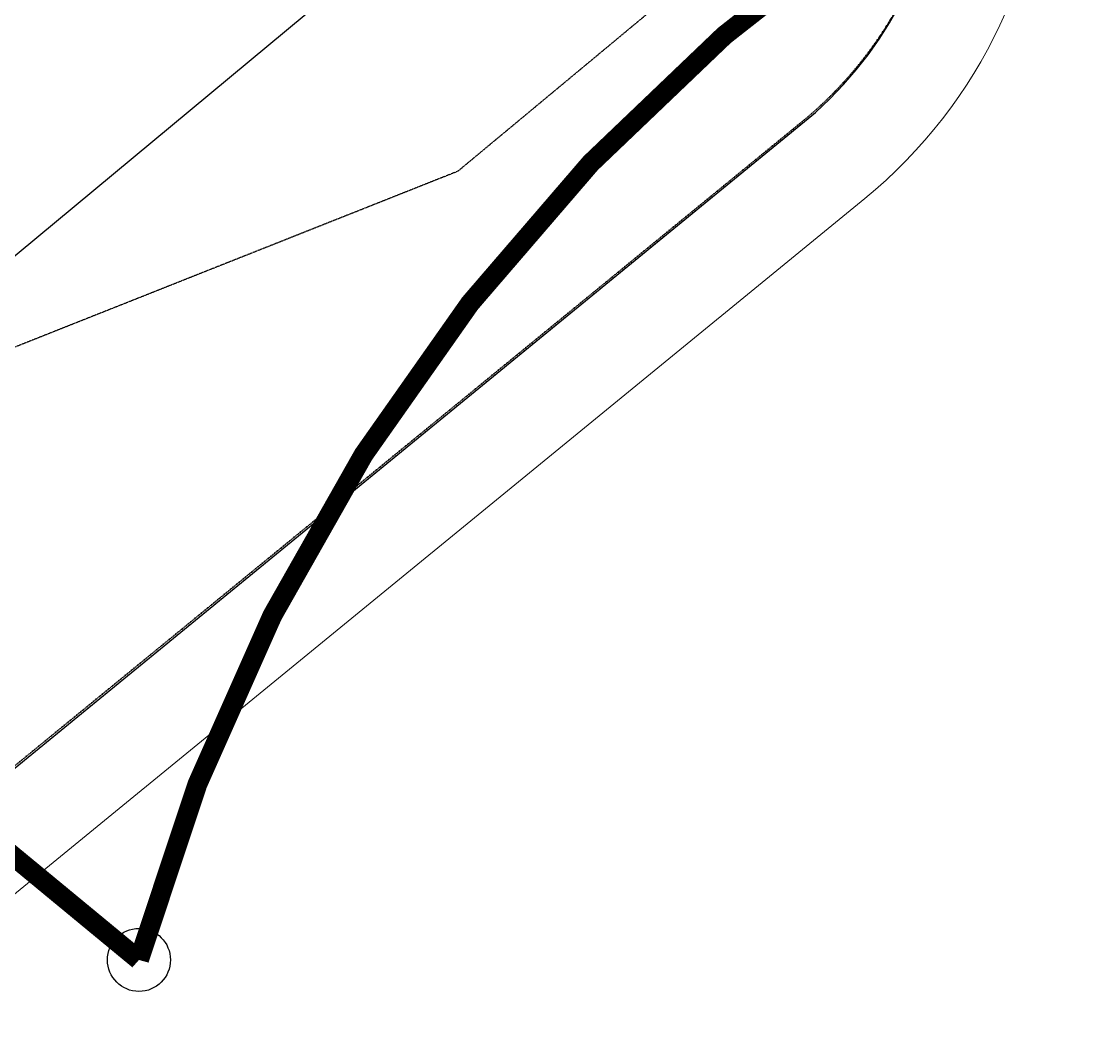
# Model space of a CAD drawing. Header units: millimetres. Extents: x 246416442 to 246896683, y 7418963194 to 7419503218.
# Drawn here: x 246845672 to 246851048, y 7419419052 to 7419424133 of the extents above; entities that cross this region are included whole.
import ezdxf
from ezdxf.lldxf.tags import DXFTag

# ---------------------------------------------------------------- set-up
doc = ezdxf.new("R2010")
doc.units = ezdxf.units.MM
for name, pattern in [('DASHED', [0.75, 0.5, -0.25]), ('DASHED2', [9.525, 6.35, -3.175]), ('HIDDEN', [9.525, 6.35, -3.175])]:
    doc.linetypes.add(name, pattern=pattern)
for name, color, linetype in [('L-Hatch Boundary', 1, 'Continuous'), ('L-ST-SHADE-SAIL', 5, 'DASHED2'), ('L-X-E-PLAY', 9, 'Continuous'), ('L-X-E-PLAY (FallZone)', 252, 'HIDDEN'), ('L-X-E-PLAY (FreeSpace)', 5, 'Continuous')]:
    doc.layers.add(name, color=color, linetype=linetype)
doc.layers.add('L-SUB-SOIL DRAINAGE', color=170, linetype='SUBSOIL', lineweight=20)
doc.styles.get("Standard").update_dxf_attribs({"font": 'arial.ttf'})
tags = doc.linetypes.add('SUBSOIL', pattern='A,12.7,-5.08,["SSD",Standard,S=2.54,R=0,X=-2.54,Y=-1.27],-6.35', length=24.13).pattern_tags.tags
tags[6] = DXFTag(74, 10)

# ---------------------------------------------------------------- blocks, each defined once
blk = doc.blocks.new('Double Skyrider - Moduplay')
at = {"layer": 'L-X-E-PLAY (FallZone)', "lineweight": 25, "ltscale": 0.15}
for q in [(-152431.3, -680951.3), (-128536.9, -682051.3)]:
    blk.add_line((-131906.9, -680951.3), q, dxfattribs=at)
at = {"layer": 'L-X-E-PLAY (FreeSpace)', "color": 253, "lineweight": 25}
blk.add_line((-129536.9, -682051.3), (-151281.3, -682051.3), dxfattribs=at)

msp = doc.modelspace()

# ---------------------------------------------------------------- linework, layer by layer
at = {"layer": 'L-Hatch Boundary', "linetype": 'DASHED', "lineweight": 35, "ltscale": 5, "flags": 128}
msp.add_lwpolyline([(246836871.6, 7419423527.5), (246844538.8, 7419429815.4), (246844538.8, 7419429815.4, -0.414214), (246847353.3, 7419429535.5), (246849887.9, 7419426441, -0.414214), (246849607.9, 7419423626.4), (246841932.5, 7419417345.4)], format="xyb", close=True, dxfattribs=at)
at = {"layer": 'L-Hatch Boundary', "flags": 128}
msp.add_lwpolyline([(246836871.6, 7419423527.5), (246841938.7, 7419417336.8), (246849675, 7419423673.2, 0.399431), (246849887.9, 7419426441), (246847353.3, 7419429535.5, 0.396979), (246844640.3, 7419429889.8), (246836871.6, 7419423527.5)], format="xyb", close=True, dxfattribs=at)
at = {"layer": 'L-ST-SHADE-SAIL', "ltscale": 0.5, "const_width": 100, "flags": 128}
msp.add_lwpolyline([(246850735.6, 7419425138.6, -0.185051), (246846025.4, 7419430862, -0.142515), (246837462.7, 7419424554.7, -0.100603), (246846264.8, 7419419399.1, -0.197368), (246850735.6, 7419425138.6, 24.185164)], format="xyb", dxfattribs=at)
at = {"layer": 'L-ST-SHADE-SAIL', "linetype": 'ByBlock', "ltscale": 0.1}
msp.add_circle((246846264.8, 7419419399.1), 158.8, dxfattribs=at)
at = {"layer": 'L-SUB-SOIL DRAINAGE', "ltscale": 0.75, "flags": 128}
msp.add_lwpolyline([(246836375.8, 7419368838, 0.049859), (246836452.7, 7419367265, 1.020543), (246838457.4, 7419363126.5, 0.507423), (246850958.7, 7419364620.6, 0.34783), (246860630.1, 7419364185, 0.95316), (246871514.2, 7419375336.2, 0.546089), (246865357.3, 7419391537), (246864331.6, 7419392202.5, 0.150991), (246858079.6, 7419390951.1, -0.535883), (246847993.3, 7419386178.8, -0.984857), (246841094.3, 7419392263.5, 0.048323), (246837369.4, 7419394790.3, -0.782041), (246859516.8, 7419399812.1, 0.326657), (246863339.2, 7419409468.3, 2.547694), (246851636.6, 7419416690.1, 0.258508), (246846203.9, 7419412601.5), (246842481.4, 7419417148.5), (246849924.6, 7419423239.5, 0.226894), (246850840.6, 7419425193.4), (246863936.9, 7419436077.3, 0.937903), (246860987.8, 7419443087, 0.16139), (246859063.4, 7419444536.1, 0.543513), (246850931.8, 7419449690.9, 0.965246), (246840526, 7419449656.9, 0.686425), (246830418.6, 7419442236.6), (246830214.5, 7419441333.6, 0.069561), (246826929.1, 7419442860.9), (246826948.5, 7419447931.5)], format="xyb", dxfattribs=at)

# ---------------------------------------------------------------- block references
at = {"layer": 'L-X-E-PLAY', "rotation": 219.7286644497561}
msp.add_blockref('Double Skyrider - Moduplay', (247181655.6, 7418815360.8), dxfattribs=at)

doc.saveas('drawing.dxf')
